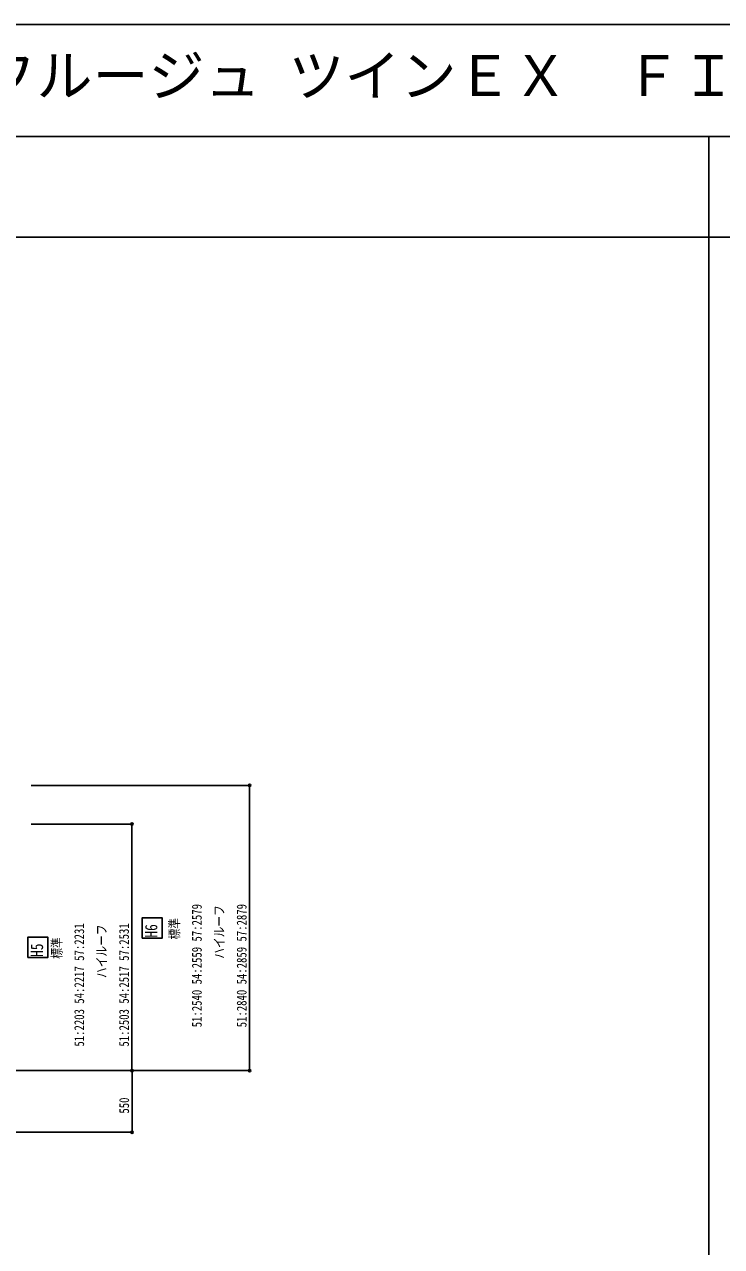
# Model space of a CAD drawing. Units: millimetres, scale not verified. Extents: x -27500 to 27500, y -20000 to 20000.
# Drawn here: x -6608 to -385, y 9083 to 20000 of the extents above; entities that cross this region are included whole.
import ezdxf
from ezdxf.enums import TextEntityAlignment as Align

# ---------------------------------------------------------------- set-up
doc = ezdxf.new("R2010")
doc.units = ezdxf.units.MM
doc.header["$LTSCALE"] = 100
for name, color, linetype in [('0-0_0', 7, 'Continuous'), ('0-1_USER1', 3, 'Continuous'), ('0-3_YKK_F1', 7, 'Continuous'), ('0-4_YKK_N1', 2, 'Continuous'), ('0-5_YKK_Z1', 7, 'Continuous')]:
    doc.layers.add(name, color=color, linetype=linetype)
doc.styles.add('ＭＳ ゴシック', font='')
doc.styles.get('ＭＳ ゴシック').set_extended_font_data('MS Gothic')

msp = doc.modelspace()

# ---------------------------------------------------------------- linework, layer by layer
at = {"layer": '0-1_USER1'}
for points in [[(-5558.4, 11838.1), (-5558.4, 12018.1), (-5378.4, 12018.1), (-5378.4, 11838.1)], [(-6578.4, 11665.7), (-6578.4, 11845.7), (-6398.4, 11845.7), (-6398.4, 11665.7)]]:
    msp.add_lwpolyline(points, close=True, dxfattribs=at)
at = {"layer": '0-3_YKK_F1'}
for p, q in [((-27500, 20000), (27500, 20000)), ((-27500, 19000), (26500, 19000)), ((-500, -20000), (-500, 19000)), ((-27500, 18100), (26500, 18100))]:
    msp.add_line(p, q, dxfattribs=at)
at = {"layer": '0-4_YKK_N1'}
for p, q in [((-6548.4, 13202.1), (-4597.4, 13202.1)), ((-4598.4, 10654.2), (-4598.4, 13202.1)), ((-6548.4, 12857.1), (-5647.4, 12857.1)), ((-5648.4, 12857.1), (-5648.4, 10654.3)), ((-6548.4, 10654.3), (-5646.4, 10654.3)), ((-6548.4, 10654.3), (-5647.4, 10654.3)), ((-6548.4, 10654.2), (-4597.4, 10654.2)), ((-5647.4, 10654.3), (-5647.4, 10104.3)), ((-9186.9, 10104.3), (-5646.4, 10104.3))]:
    msp.add_line(p, q, dxfattribs=at)
for centre in [(-4598.4, 13202.1), (-5648.4, 12857.1), (-5648.4, 10654.3), (-5647.4, 10654.3), (-4598.4, 10654.2), (-5647.4, 10104.3)]:
    msp.add_circle(centre, 10.6, dxfattribs=at)
at = {"layer": '0-5_YKK_Z1'}
msp.add_line((-10168.9, 10654.3), (-6549.4, 10654.2), dxfattribs=at)

# ---------------------------------------------------------------- texts
at = {"layer": '0-0_0', "style": 'ＭＳ ゴシック'}
msp.add_text('ＦＲＯＵＧＥ＿ＥＸ  カーポート  エフルージュＥＸ\u3000ＦＩＲＳＴ\u3000６００タイプ／エフルージュ ツインＥＸ\u3000ＦＩＲＳＴ\u3000６００タイプ', height=366.6, dxfattribs=at).set_placement((-26500, 19250), align=Align.BOTTOM_LEFT)
at = {"layer": '0-1_USER1', "style": 'ＭＳ ゴシック', "width": 0.8}
for s, p in [('H6', (-5389, 11842.8)), ('H5', (-6409, 11670.4))]:
    msp.add_text(s, height=110, rotation=90, dxfattribs=at).set_placement(p, align=Align.BOTTOM_LEFT)
at = {"layer": '0-4_YKK_N1', "style": 'ＭＳ ゴシック', "width": 0.8}
for s, p in [('51:2540 54:2559 57:2579', (-4999.2, 11041.7)), ('ハイルーフ', (-4799.2, 11652.9)), ('51:2840 54:2859 57:2879', (-4599.2, 11041.7)), ('標準', (-5199.2, 11825.7)), ('51:2203 54:2217 57:2231', (-6049.2, 10869.3)), ('ハイルーフ', (-5849.2, 11480.5)), ('51:2503 54:2517 57:2531', (-5649.2, 10869.3)), ('標準', (-6249.2, 11653.3)), ('550', (-5648.2, 10270.5))]:
    msp.add_text(s, height=87.98, rotation=90, dxfattribs=at).set_placement(p, align=Align.BOTTOM_LEFT)

doc.saveas('drawing.dxf')
